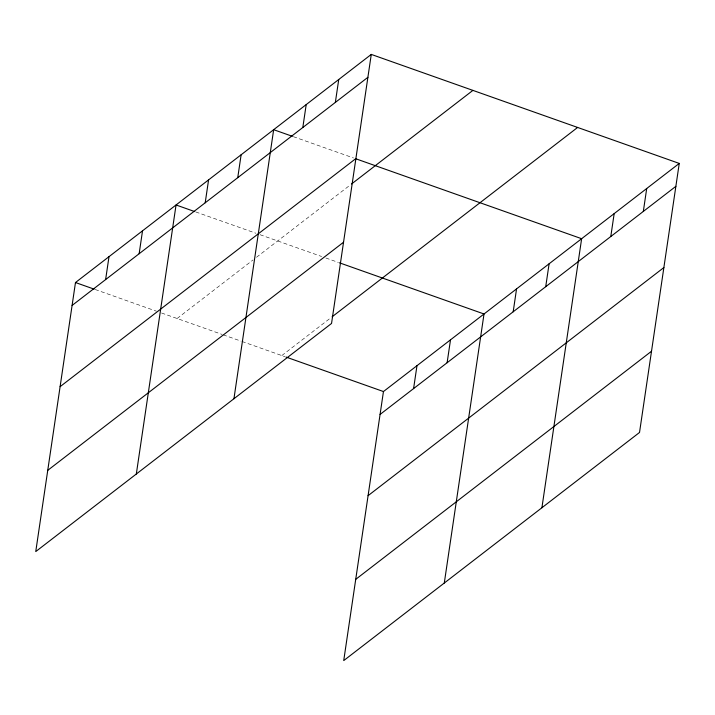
<?xml version="1.0" encoding="UTF-8"?>
<svg xmlns="http://www.w3.org/2000/svg" width="715" height="715" viewBox="0 0 715 715"><rect width="100%" height="100%" fill="white"/><g stroke="black" fill="none" stroke-linecap="round" stroke-linejoin="round"><path stroke-width="0.54" stroke-dasharray="3.58 2.68" d="M177.106 318.506L252.976 259.992M256.506 257.275L350.672 184.658M281.817 355.57L330.339 318.148M293.365 136.672L353.514 157.961M195.758 211.944L255.907 233.242M260.054 234.708L321.661 256.515M325.852 257.999L338.409 262.441M95.184 289.504L156.371 311.168M161.554 313L222.133 334.441M223.178 334.817L240.982 341.118M242.028 341.484L284.936 356.669"/><path stroke-width="1.07" d="M371.273 54.412L75.477 282.532L35.75 551.578L331.546 323.457L371.273 54.412L679.25 163.422L639.523 432.468L343.727 660.589L383.455 391.543L679.25 163.422M105.623 279.583L109.002 256.676M139.148 253.727L142.526 230.829M136.324 474.018L176.051 204.973L194.712 211.577M205.205 202.783L208.583 179.876M237.746 177.686L241.125 154.789M233.939 398.738L273.666 129.692L292.328 136.297M302.82 127.502L306.199 104.605M335.353 102.406L338.74 79.508M413.592 388.594L416.979 365.687M447.116 362.737L450.504 339.84M444.292 583.029L484.019 313.983L339.464 262.816M513.182 311.794L516.561 288.887M545.715 286.697L549.102 263.799M541.907 507.748L581.635 238.703L355.587 158.694M610.789 236.513L614.176 213.615M643.33 211.417L646.709 188.519M72.099 305.43L367.894 77.318M60.105 386.663L355.9 158.542M351.548 183.978L472.91 90.385M47.744 470.345L343.54 242.233M332.109 316.79L577.622 127.449M380.067 414.441L675.872 186.329M368.073 495.674L663.877 267.553M355.721 579.356L651.517 351.244M75.477 282.532L94.148 289.137M285.973 357.035L383.455 391.543"/></g></svg>
